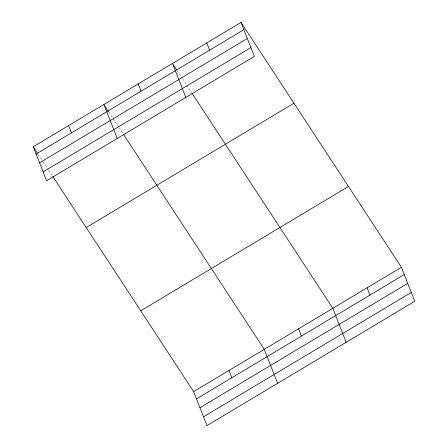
<?xml version="1.0" encoding="UTF-8"?>
<svg xmlns="http://www.w3.org/2000/svg" width="448" height="448" viewBox="0 0 448 448"><rect width="100%" height="100%" fill="white"/><g stroke="black" fill="none" stroke-linecap="round" stroke-linejoin="round"><path stroke-width="0.34" stroke-dasharray="2.24 1.68" d="M177.072 70.459L182.062 78.07M182.442 78.658L191.649 92.708M108.898 112.073L118.871 127.299M119.252 127.887L123.088 133.739M38.265 154.347L42.862 161.375M43.249 161.963L48.233 169.574M48.619 170.162L52.45 176.014"/><path stroke-width="0.67" d="M241.03 22.4L254.352 56.386L46.598 180.723L33.275 146.737L241.03 22.4L401.402 267.277L414.725 301.263L206.97 425.6L193.648 391.614L52.836 176.602M36.126 154.011L243.88 29.674M39.581 162.826L247.335 38.489M43.142 171.909L250.897 47.572M86.201 227.545L293.955 103.208M140.728 310.8L348.482 186.463M193.648 391.614L401.402 267.277M196.498 398.888L404.253 274.551M199.954 407.702L407.708 283.366M203.515 416.786L411.27 292.449M176.691 69.871L172.474 63.431L185.791 97.418M192.03 93.296L332.842 308.308L346.164 342.294M108.517 111.49L103.914 104.462L117.236 138.449M123.474 134.327L264.286 349.339L277.603 383.326M33.275 146.737L37.498 153.177M367.125 287.79L369.975 295.064M206.752 42.913L209.602 50.193M298.564 328.821L301.414 336.095M138.191 83.944L141.042 91.218M228.967 370.474L231.818 377.748M68.594 125.597L71.445 132.871"/></g></svg>
